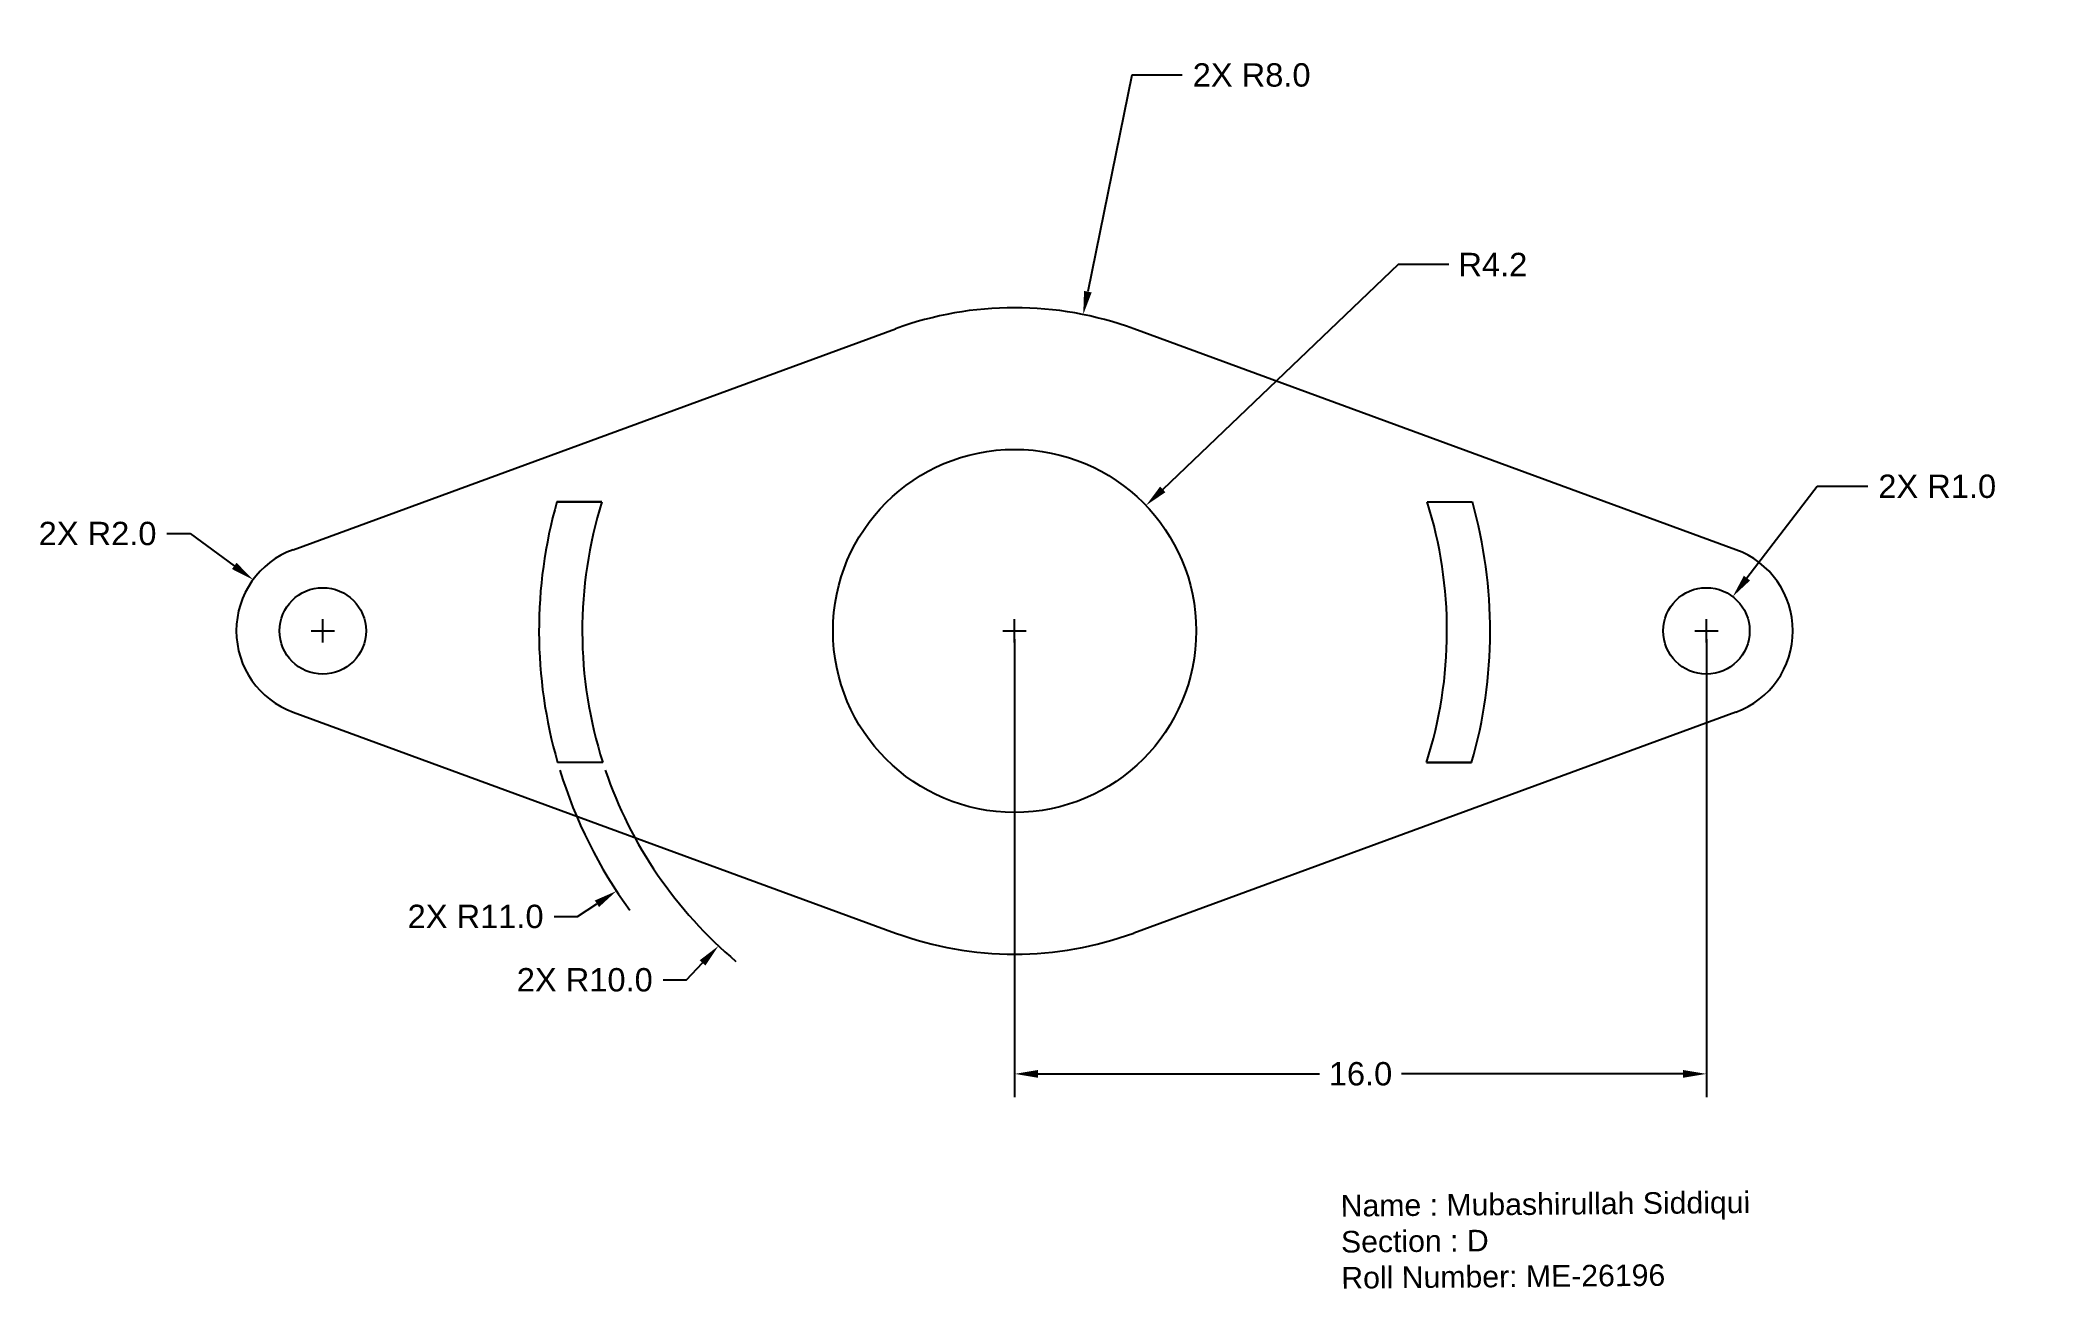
# Model space of a CAD drawing. Header units: millimetres. Extents: x -15.9 to 30.7, y 6.5 to 35.3.
import ezdxf

# ---------------------------------------------------------------- set-up
doc = ezdxf.new("R2010")
doc.units = ezdxf.units.MM
doc.header["$MEASUREMENT"] = 0
doc.styles.get("Standard").update_dxf_attribs({"font": 'arial.ttf'})
doc.dimstyles.get("Standard").update_dxf_attribs({"dimscale": 3, "dimtxt": 0.18, "dimasz": 0.18, "dimexe": 0.18, "dimexo": 0.0625, "dimgap": 0.09, "dimtad": 0, "dimtih": 1, "dimtoh": 1, "dimdec": 1, "dimzin": 0, "dimdsep": 46, "dimtxsty": 'Standard', "dimcen": 0.09, "dimadec": 0, "dimazin": 0, "dimtfac": 1, "dimtdec": 1, "dimtofl": 0, "dimtmove": 0, "dimatfit": 3, "dimfxl": 1, "dimtolj": 1, "dimtzin": 0, "dimarcsym": 0})

# ---------------------------------------------------------------- blocks, each defined once
blk = doc.blocks.new('*D1')
at = {"color": 0, "lineweight": -2, "transparency": 16777216}
for p, q in [((6.612, 21.496), (6.612, 10.895)), ((22.612, 21.496), (22.612, 10.895)), ((7.152, 11.435), (13.667, 11.435)), ((22.072, 11.435), (15.557, 11.435))]:
    blk.add_line(p, q, dxfattribs=at)
at = {"color": 0, "transparency": 16777216}
for points in [[(7.152, 11.525), (7.152, 11.345), (6.612, 11.435)], [(22.072, 11.525), (22.072, 11.345), (22.612, 11.435)]]:
    blk.add_solid(points, dxfattribs=at)
at = {"layer": 'Defpoints', "color": 0, "transparency": 16777216}
for p in [(6.612, 21.684), (22.612, 21.684), (22.612, 11.435)]:
    blk.add_point(p, dxfattribs=at)
at = {"color": 0, "transparency": 16777216, "insert": (14.612, 11.435), "char_height": 0.54, "attachment_point": 5}
blk.add_mtext('\\A1;16.0', dxfattribs=at)
blk = doc.blocks.new('*D2')
at = {"color": 0, "lineweight": -2, "transparency": 16777216}
for p, q in [((9.32, 34.543), (8.306, 29.533)), ((10.49, 34.543), (9.32, 34.543))]:
    blk.add_line(p, q, dxfattribs=at)
at = {"color": 0, "transparency": 16777216}
blk.add_solid([(8.218, 29.55), (8.394, 29.515), (8.199, 29.003)], dxfattribs=at)
at = {"layer": 'Defpoints', "color": 0, "transparency": 16777216}
for p in [(8.199, 29.003), (6.612, 21.162)]:
    blk.add_point(p, dxfattribs=at)
at = {"color": 0, "transparency": 16777216, "insert": (12.094, 34.543), "char_height": 0.54, "attachment_point": 5}
blk.add_mtext('\\A1;2X R8.0', dxfattribs=at)
blk = doc.blocks.new('*D3')
at = {"color": 0, "lineweight": -2, "transparency": 16777216}
for p, q in [((25.177, 25.026), (23.549, 22.905)), ((26.346, 25.026), (25.177, 25.026)), ((22.612, 21.414), (22.612, 21.954)), ((22.342, 21.684), (22.882, 21.684))]:
    blk.add_line(p, q, dxfattribs=at)
at = {"color": 0, "transparency": 16777216}
blk.add_solid([(23.478, 22.96), (23.621, 22.85), (23.221, 22.477)], dxfattribs=at)
at = {"layer": 'Defpoints', "color": 0, "transparency": 16777216}
for p in [(23.221, 22.477), (22.612, 21.684)]:
    blk.add_point(p, dxfattribs=at)
at = {"color": 0, "transparency": 16777216, "insert": (27.95, 25.026), "char_height": 0.54, "width": 5.47963, "attachment_point": 5}
blk.add_mtext('\\A1;2X R1.0', dxfattribs=at)
blk = doc.blocks.new('*D4')
at = {"color": 0, "lineweight": -2, "transparency": 16777216}
for p, q in [((15.485, 30.161), (10.039, 24.958)), ((16.656, 30.161), (15.485, 30.161)), ((6.612, 21.414), (6.612, 21.954)), ((6.342, 21.684), (6.882, 21.684))]:
    blk.add_line(p, q, dxfattribs=at)
at = {"color": 0, "transparency": 16777216}
blk.add_solid([(9.977, 25.023), (10.101, 24.893), (9.649, 24.585)], dxfattribs=at)
at = {"layer": 'Defpoints', "color": 0, "transparency": 16777216}
for p in [(9.649, 24.585), (6.612, 21.684)]:
    blk.add_point(p, dxfattribs=at)
at = {"color": 0, "transparency": 16777216, "insert": (17.673, 30.161), "char_height": 0.54, "attachment_point": 5}
blk.add_mtext('\\A1;R4.2', dxfattribs=at)
blk = doc.blocks.new('*D5')
at = {"color": 0, "lineweight": -2, "transparency": 16777216}
for p, q in [((6.612, 21.414), (6.612, 21.954)), ((6.342, 21.684), (6.882, 21.684)), ((-0.975, 13.609), (-0.605, 14.002)), ((-1.515, 13.609), (-0.975, 13.609))]:
    blk.add_line(p, q, dxfattribs=at)
blk.add_arc((6.612, 21.684), 10, 198.8087, 229.8793, dxfattribs=at)
at = {"color": 0, "transparency": 16777216}
blk.add_solid([(-0.671, 14.064), (-0.54, 13.941), (-0.236, 14.396)], dxfattribs=at)
at = {"layer": 'Defpoints', "color": 0, "transparency": 16777216}
for p in [(6.612, 21.684), (-0.236, 14.396)]:
    blk.add_point(p, dxfattribs=at)
at = {"color": 0, "transparency": 16777216, "insert": (-3.329, 13.609), "char_height": 0.54, "attachment_point": 5}
blk.add_mtext('\\A1;2X R10.0', dxfattribs=at)
blk = doc.blocks.new('*D6')
at = {"color": 0, "lineweight": -2, "transparency": 16777216}
for p, q in [((6.612, 21.414), (6.612, 21.954)), ((6.342, 21.684), (6.882, 21.684)), ((-4.04, 15.075), (-3.5, 15.075)), ((-3.5, 15.075), (-3.048, 15.371))]:
    blk.add_line(p, q, dxfattribs=at)
blk.add_arc((6.612, 21.684), 11, 197.0527, 215.9768, dxfattribs=at)
at = {"color": 0, "transparency": 16777216}
blk.add_solid([(-3.098, 15.446), (-2.999, 15.295), (-2.596, 15.666)], dxfattribs=at)
at = {"layer": 'Defpoints', "color": 0, "transparency": 16777216}
for p in [(6.612, 21.684), (-2.596, 15.666)]:
    blk.add_point(p, dxfattribs=at)
at = {"color": 0, "transparency": 16777216, "insert": (-5.854, 15.075), "char_height": 0.54, "attachment_point": 5}
blk.add_mtext('\\A1;2X R11.0', dxfattribs=at)
blk = doc.blocks.new('*D8')
at = {"color": 0, "lineweight": -2, "transparency": 16777216}
for p, q in [((-12.993, 23.934), (-12.453, 23.934)), ((-12.453, 23.934), (-11.435, 23.187)), ((-9.388, 21.414), (-9.388, 21.954)), ((-9.658, 21.684), (-9.118, 21.684))]:
    blk.add_line(p, q, dxfattribs=at)
at = {"color": 0, "transparency": 16777216}
blk.add_solid([(-11.382, 23.26), (-11.489, 23.115), (-11, 22.867)], dxfattribs=at)
at = {"layer": 'Defpoints', "color": 0, "transparency": 16777216}
for p in [(-11, 22.867), (-9.388, 21.684)]:
    blk.add_point(p, dxfattribs=at)
at = {"color": 0, "transparency": 16777216, "insert": (-14.597, 23.934), "char_height": 0.54, "attachment_point": 5}
blk.add_mtext('\\A1;2X R2.0', dxfattribs=at)

msp = doc.modelspace()

# ---------------------------------------------------------------- linework, layer by layer
for p, q in [((-10.072, 23.563), (3.856, 28.673)), ((23.296, 23.563), (9.367, 28.673)), ((-2.932, 24.671), (-3.975, 24.671)), ((-3.975, 24.671), (-2.932, 24.671)), ((16.155, 24.671), (17.198, 24.671)), ((-10.072, 19.804), (3.856, 14.694)), ((23.296, 19.804), (9.367, 14.694)), ((-2.913, 18.638), (-3.958, 18.638)), ((17.182, 18.638), (16.137, 18.638)), ((16.137, 18.638), (17.182, 18.638))]:
    msp.add_line(p, q)
for centre, radius in [((6.612, 21.684), 4.2), ((-9.388, 21.684), 1), ((22.612, 21.684), 1)]:
    msp.add_circle(centre, radius)
for centre, radius, start, end in [((6.612, 21.162), 8, 69.8542, 110.1458), ((6.612, 21.684), 11, 164.2406, 196.0761), ((6.612, 21.684), 10, 162.6169, 197.7344), ((6.612, 21.684), 10, 342.2656, 17.3831), ((6.612, 21.684), 11, 343.9239, 15.7594), ((-9.388, 21.684), 2, 110, 250), ((22.612, 21.684), 2, 290, 70), ((6.612, 22.205), 8, 249.8542, 290.1458)]:
    msp.add_arc(centre, radius, start, end)

# ---------------------------------------------------------------- texts
at = {"insert": (14.151, 8.634), "char_height": 0.5, "attachment_point": 1, "rotation": 0.5}
msp.add_mtext_dynamic_manual_height_columns('Name : Mubashirullah Siddiqui\\PSection : D\\PRoll Number: ME-26196', width=15.63273, gutter_width=1, heights=[0], dxfattribs=at)

# ---------------------------------------------------------------- dimensions: what is measured, and where the dimension line sits
dim = msp.add_radius_dim(center=(6.612, 21.162), mpoint=(8.199, 29.003), text='2X <>', dimstyle='Standard', override={"dimcen": 0})
dim.commit()
dim.dimension.update_dxf_attribs({"geometry": '*D2', "text_midpoint": (12.094, 34.543), "dimtype": 164})
dim = msp.add_radius_dim(center=(6.612, 21.684), mpoint=(9.649, 24.585), dimstyle='Standard')
dim.commit()
dim.dimension.update_dxf_attribs({"geometry": '*D4', "text_midpoint": (17.673, 30.161), "dimtype": 164})
for center, mpoint, picture, middle in [((22.612, 21.684), (23.221, 22.477), '*D3', (27.95, 25.026)), ((-9.388, 21.684), (-11, 22.867), '*D8', (-14.597, 23.934))]:
    dim = msp.add_radius_dim(center=center, mpoint=mpoint, text='2X <>', dimstyle='Standard')
    dim.commit()
    dim.dimension.update_dxf_attribs({"geometry": picture, "text_midpoint": middle, "dimtype": 164})
for mpoint, picture, middle in [((-2.596, 15.666), '*D6', (-5.854, 15.075)), ((-0.236, 14.396), '*D5', (-3.329, 13.609))]:
    dim = msp.add_radius_dim(center=(6.612, 21.684), mpoint=mpoint, text='2X <>', dimstyle='Standard')
    dim.commit()
    dim.dimension.update_dxf_attribs({"geometry": picture, "text_midpoint": middle})
dim = msp.add_linear_dim(base=(22.612, 11.435), p1=(6.612, 21.684), p2=(22.612, 21.684), dimstyle='Standard')
dim.commit()
dim.dimension.update_dxf_attribs({"geometry": '*D1', "text_midpoint": (14.612, 11.435)})

doc.saveas('drawing.dxf')
